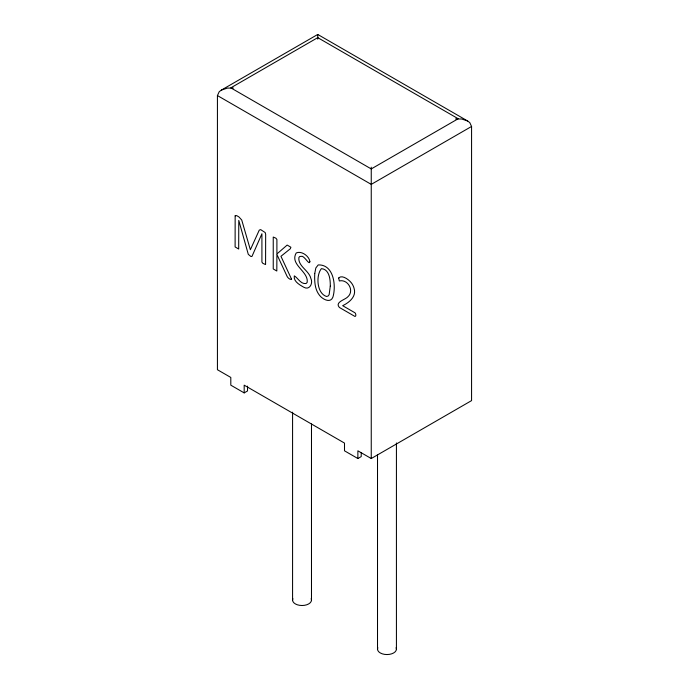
<?xml version="1.0" encoding="UTF-8"?>
<svg xmlns="http://www.w3.org/2000/svg" width="689" height="689" viewBox="0 0 689 689"><rect width="100%" height="100%" fill="white"/><g stroke="black" fill="none" stroke-linecap="round" stroke-linejoin="round"><path stroke-width="1.03" d="M247.523 386.133L247.523 390.956L244.182 392.894L230.806 385.168L230.806 377.443L217.431 369.726L217.431 95.564L219.223 91.706L221.35 90.104L317.75 34.45L467.65 120.997L469.777 122.599L471.569 126.457L471.569 400.61L371.25 458.529L357.875 450.813L357.875 458.529L361.217 456.6L361.217 452.742M471.569 126.457L371.25 184.376L217.431 95.564M221.35 90.104L227.344 88.106L233.399 88.046M455.601 118.93L461.656 118.999L467.65 120.997M357.875 458.529L344.5 450.813L344.5 443.087L244.182 385.168L244.182 392.894M396.425 442.967L396.425 649.09M377.512 454.774L377.512 649.09M371.25 167.194L371.25 458.529M317.75 34.45L317.75 39.152M311.488 423.985L311.488 600.05M292.575 412.177L292.575 600.05M311.17 598.638A9.457 5.46 0 0 1 302.032 605.51A9.457 5.46 0 0 1 292.894 598.638M396.106 647.677A9.457 5.46 0 0 1 386.968 654.55A9.457 5.46 0 0 1 377.83 647.677M330.281 286.168L329.127 294.703L328.024 296.089L326.44 296.468C316.587 293.169 315.889 275.23 321.418 268.632C329.557 269.33 330.393 279.794 330.281 286.168M338.687 277.994L339.315 280.948C347.919 278.881 354.697 290.87 347.799 296.856C345.068 299.87 334.544 302.092 339.376 307.458L354.947 316.449C356.377 316.423 355.886 313.452 354.921 312.763L342.666 305.683C349.357 302.514 356.833 296.322 353.991 288.062A9.103 5.254 60 0 0 351.33 282.809C348.884 279.656 342.002 274.42 338.687 277.994M314.752 273.49C314.434 280.974 314.632 289.328 319.601 295.426C322.53 299.198 330.505 303.66 332.916 297.097C336.361 285.547 333.691 264.292 318.206 264.921L315.838 267.969L314.752 273.49M309.861 261.458C309.714 266.445 304.133 254.982 301.196 256.36L299.758 256.506L298.905 257.445C297.76 266.29 309.068 270.415 310.894 278.528C313.237 283.282 309.594 290.603 303.823 287.253C299.767 284.919 293.273 281.465 294.289 275.876C297.803 277.736 300.697 284.368 306.019 283.532L307.139 282.481C308.922 271.388 289.363 264.731 296.227 252.958C301.429 250.529 309.094 256.024 309.861 261.458M235.156 215.812L235.113 246.955L238.687 249.022L238.773 220.394L248.29 254.344L250.874 256.472L251.95 256.454L261.915 233.752L261.915 262.087L262.897 263.387L265.575 264.542L265.661 234.329L265.187 232.563L260.666 229.618L259.271 230.109L250.357 249.728L241.727 220.006L238.902 216.914L236.603 215.588L235.156 215.812M291.525 279.131C290.439 280.165 287.933 277.917 287.261 276.711L276.9 254.465L276.814 271.018L273.24 268.96L273.24 237.042L275.927 238.205L276.9 239.505L276.9 253.965L287.175 245.06L290.887 247.256L290.284 248.798L280.948 256.299L291.525 279.131M317.75 37.645L230.806 87.847L371.25 168.934L458.194 118.732L317.75 37.645"/></g></svg>
